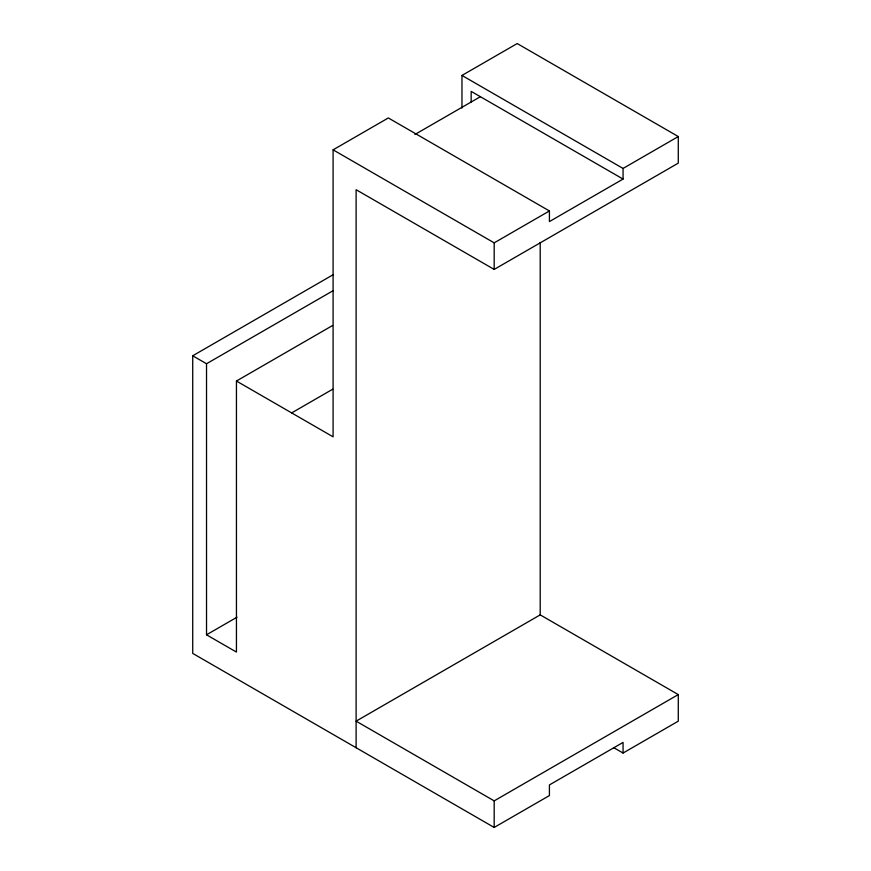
<?xml version="1.0" encoding="UTF-8"?>
<svg xmlns="http://www.w3.org/2000/svg" width="871" height="871" viewBox="0 0 871 871"><rect width="100%" height="100%" fill="white"/><g stroke="black" fill="none" stroke-linecap="round" stroke-linejoin="round"><path stroke-width="1.31" d="M333.168 290.642L206.525 363.751L206.525 634.796L236.444 652.074L236.444 381.03L333.092 436.828L333.092 149.845L388.324 117.955L549.416 210.956L549.416 221.582L623.059 179.067L623.059 168.441L461.968 75.439L461.968 108.08M461.968 75.439L517.2 43.55L678.28 136.551L678.28 163.127L494.184 269.422L356.108 189.704L356.108 747.732M414.912 134.482L480.378 96.692M613.674 747.634L623.059 753.045L623.059 742.419L549.416 784.934L549.416 795.561L494.184 827.45L192.72 653.402L192.72 355.782L333.43 274.539M236.444 381.03L332.591 325.514M333.092 149.845L494.184 242.846L549.416 210.956M623.059 168.441L678.28 136.551M291.665 412.908L332.711 389.217M206.525 634.796L237.01 617.201M678.28 694.59L540.205 614.872L356.108 721.155L494.184 800.874L678.28 694.59L678.28 721.155L623.059 753.045M623.059 179.067L471.167 91.379L471.167 102.005M192.72 355.782L206.525 363.751M540.205 242.443L540.205 614.872M494.184 242.846L494.184 269.422M494.184 800.874L494.184 827.45"/></g></svg>
